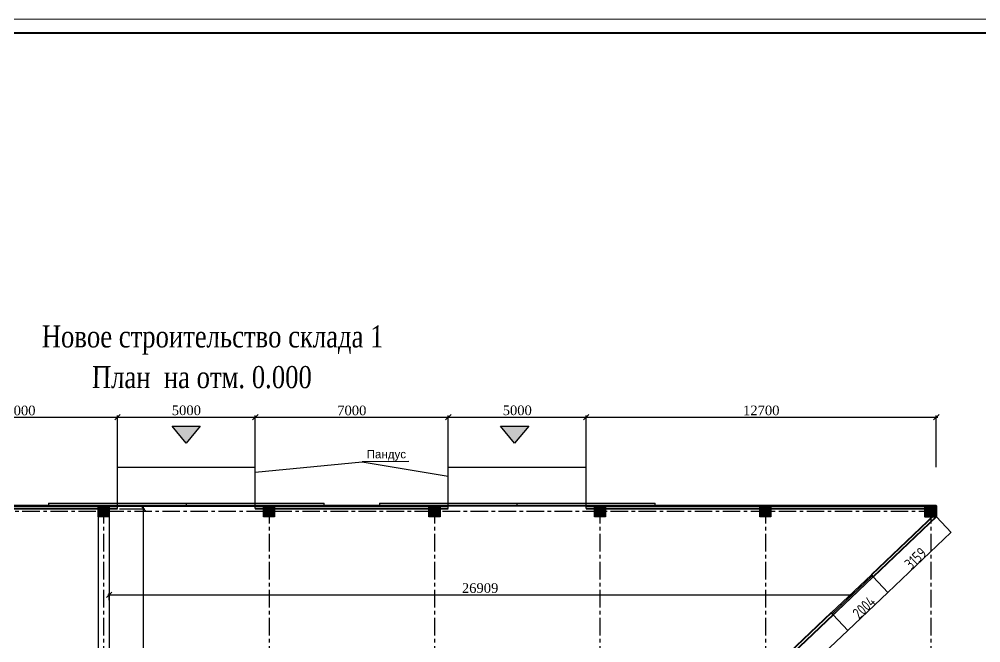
# Model space of a CAD drawing. Header units: millimetres. Extents: x 72928 to 1386960, y 320086 to 445536.
# Drawn here: x 889571 to 924442, y 404527 to 427137 of the extents above; entities that cross this region are included whole.
import ezdxf

# ---------------------------------------------------------------- set-up
doc = ezdxf.new("R2010")
doc.units = ezdxf.units.MM
doc.linetypes.add('CENTER', pattern=[50.8, 31.75, -6.35, 6.35, -6.35])
doc.layers.get('Defpoints').update_dxf_attribs({"color": 140})
doc.styles.add('Arch-Dim', font='romans.shx', dxfattribs={"width": 0.75})
doc.styles.add('Fayz', font='times.ttf', dxfattribs={"width": 0.8, "oblique": 1})
doc.styles.add('ira', font='arial.ttf', dxfattribs={"height": 3})
doc.styles.add('J~stule', font='dutch.ttf')
doc.dimstyles.new('Annotative-UK', dxfattribs={"dimscale": 0, "dimtxt": 2.5, "dimasz": 1.5, "dimexe": 1.5, "dimexo": 1.5, "dimgap": 0.8, "dimtad": 1, "dimdec": 0, "dimdsep": 46, "dimtxsty": 'Arch-Dim', "dimblk": 'ARCHTICK', "dimcen": 2.5, "dimadec": 1, "dimazin": 2, "dimtfac": 1, "dimtdec": 0, "dimtix": 1, "dimtmove": 2, "dimatfit": 3, "dimfxl": 1, "dimtolj": 1, "dimtzin": 0, "dimarcsym": 0})
doc.dimstyles.new('J~style', dxfattribs={"dimscale": 100, "dimtxt": 3.5, "dimasz": 2, "dimexe": 0.55, "dimexo": 0.725, "dimtad": 1, "dimdec": 0, "dimdsep": 46, "dimtxsty": 'J~stule', "dimblk": 'OBLIQUE', "dimcen": 2, "dimdle": 0.5, "dimadec": 0, "dimazin": 0, "dimtfac": 1, "dimtdec": 0, "dimtmove": 0, "dimatfit": 3, "dimfxl": 1, "dimarcsym": 0})

# ---------------------------------------------------------------- blocks, each defined once
blk = doc.blocks.new('_Oblique')
at = {"color": 0, "linetype": 'ByBlock', "lineweight": -2}
blk.add_line((-0.5, -0.5), (0.5, 0.5), dxfattribs=at)
blk = doc.blocks.new('*D126')
at = {"color": 0, "lineweight": -2, "transparency": 16777216}
for p, q in [((893204, 409390), (894130, 409390)), ((894075, 387140), (894075, 409440)), ((894028, 387190), (894130, 387190))]:
    blk.add_line(p, q, dxfattribs=at)
at = {"layer": 'Defpoints', "color": 0, "transparency": 16777216}
for p in [(893132, 409390), (894075, 409390), (893956, 387190)]:
    blk.add_point(p, dxfattribs=at)
at = {"color": 0, "lineweight": -2, "transparency": 16777216, "xscale": 200, "yscale": 200, "zscale": 200}
for p, rotation in [((894075, 409390), 90), ((894075, 387190), 270)]:
    blk.add_blockref('_Oblique', p, dxfattribs=dict(at, rotation=rotation))
at = {"color": 0, "transparency": 16777216, "insert": (893834, 398290), "char_height": 350, "attachment_point": 5, "rotation": 90, "style": 'J~stule'}
blk.add_mtext('22200', dxfattribs=at)
blk = doc.blocks.new('*D127')
at = {"color": 0, "lineweight": -2, "transparency": 16777216}
for p, q in [((892780, 406268), (919789, 406268)), ((892830, 406077), (892830, 406323)), ((919739, 406241), (919739, 406213))]:
    blk.add_line(p, q, dxfattribs=at)
at = {"layer": 'Defpoints', "color": 0, "transparency": 16777216}
for p in [(919739, 406313), (919739, 406268), (892830, 406004)]:
    blk.add_point(p, dxfattribs=at)
at = {"color": 0, "lineweight": -2, "transparency": 16777216, "xscale": 200, "yscale": 200, "zscale": 200, "rotation": 180}
blk.add_blockref('_Oblique', (892830, 406268), dxfattribs=at)
at = {"color": 0, "lineweight": -2, "transparency": 16777216, "xscale": 200, "yscale": 200, "zscale": 200}
blk.add_blockref('_Oblique', (919739, 406268), dxfattribs=at)
at = {"color": 0, "transparency": 16777216, "insert": (906285, 406509), "char_height": 350, "attachment_point": 5, "style": 'J~stule'}
blk.add_mtext('26909', dxfattribs=at)
blk = doc.blocks.new('*D82')
at = {"color": 0, "lineweight": -2, "transparency": 16777216}
for p, q in [((893082, 412709), (898183, 412709)), ((893132, 410894), (893132, 412764)), ((898133, 410889), (898133, 412764))]:
    blk.add_line(p, q, dxfattribs=at)
at = {"layer": 'Defpoints', "color": 0, "transparency": 16777216}
for p in [(898133, 412709), (893132, 410822), (898133, 410816)]:
    blk.add_point(p, dxfattribs=at)
at = {"color": 0, "lineweight": -2, "transparency": 16777216, "xscale": 200, "yscale": 200, "zscale": 200, "rotation": 180}
blk.add_blockref('_Oblique', (893132, 412709), dxfattribs=at)
at = {"color": 0, "lineweight": -2, "transparency": 16777216, "xscale": 200, "yscale": 200, "zscale": 200}
blk.add_blockref('_Oblique', (898133, 412709), dxfattribs=at)
at = {"color": 0, "transparency": 16777216, "insert": (895632, 412954), "char_height": 350, "attachment_point": 5, "style": 'J~stule'}
blk.add_mtext('5000', dxfattribs=at)
blk = doc.blocks.new('*D83')
at = {"color": 0, "lineweight": -2, "transparency": 16777216}
for p, q in [((898083, 412708), (905182, 412708)), ((898133, 410889), (898133, 412763)), ((905132, 410894), (905132, 412763))]:
    blk.add_line(p, q, dxfattribs=at)
at = {"layer": 'Defpoints', "color": 0, "transparency": 16777216}
for p in [(905132, 412708), (898133, 410816), (905132, 410822)]:
    blk.add_point(p, dxfattribs=at)
at = {"color": 0, "lineweight": -2, "transparency": 16777216, "xscale": 200, "yscale": 200, "zscale": 200, "rotation": 180}
blk.add_blockref('_Oblique', (898133, 412708), dxfattribs=at)
at = {"color": 0, "lineweight": -2, "transparency": 16777216, "xscale": 200, "yscale": 200, "zscale": 200}
blk.add_blockref('_Oblique', (905132, 412708), dxfattribs=at)
at = {"color": 0, "transparency": 16777216, "insert": (901632, 412949), "char_height": 350, "attachment_point": 5, "style": 'J~stule'}
blk.add_mtext('7000', dxfattribs=at)
blk = doc.blocks.new('*D84')
at = {"color": 0, "lineweight": -2, "transparency": 16777216}
for p, q in [((905082, 412709), (910183, 412709)), ((905132, 410894), (905132, 412764)), ((910133, 410894), (910133, 412764))]:
    blk.add_line(p, q, dxfattribs=at)
at = {"layer": 'Defpoints', "color": 0, "transparency": 16777216}
for p in [(910133, 412709), (905132, 410822), (910133, 410821)]:
    blk.add_point(p, dxfattribs=at)
at = {"color": 0, "lineweight": -2, "transparency": 16777216, "xscale": 200, "yscale": 200, "zscale": 200, "rotation": 180}
blk.add_blockref('_Oblique', (905132, 412709), dxfattribs=at)
at = {"color": 0, "lineweight": -2, "transparency": 16777216, "xscale": 200, "yscale": 200, "zscale": 200}
blk.add_blockref('_Oblique', (910133, 412709), dxfattribs=at)
at = {"color": 0, "transparency": 16777216, "insert": (907632, 412954), "char_height": 350, "attachment_point": 5, "style": 'J~stule'}
blk.add_mtext('5000', dxfattribs=at)
blk = doc.blocks.new('*D111')
at = {"color": 0, "lineweight": -2, "transparency": 16777216}
for p, q in [((910083, 412708), (922880, 412708)), ((910133, 410894), (910133, 412763)), ((922830, 410894), (922830, 412763))]:
    blk.add_line(p, q, dxfattribs=at)
at = {"layer": 'Defpoints', "color": 0, "transparency": 16777216}
for p in [(922830, 412708), (910133, 410821), (922830, 410822)]:
    blk.add_point(p, dxfattribs=at)
at = {"color": 0, "lineweight": -2, "transparency": 16777216, "xscale": 200, "yscale": 200, "zscale": 200, "rotation": 180}
blk.add_blockref('_Oblique', (910133, 412708), dxfattribs=at)
at = {"color": 0, "lineweight": -2, "transparency": 16777216, "xscale": 200, "yscale": 200, "zscale": 200}
blk.add_blockref('_Oblique', (922830, 412708), dxfattribs=at)
at = {"color": 0, "transparency": 16777216, "insert": (916481, 412950), "char_height": 350, "attachment_point": 5, "style": 'J~stule'}
blk.add_mtext('12700', dxfattribs=at)
blk = doc.blocks.new('*D112')
at = {"color": 0, "lineweight": -2, "transparency": 16777216}
for p, q in [((886083, 412707), (893182, 412707)), ((886133, 410894), (886133, 412762)), ((893132, 410894), (893132, 412762))]:
    blk.add_line(p, q, dxfattribs=at)
at = {"layer": 'Defpoints', "color": 0, "transparency": 16777216}
for p in [(893132, 412707), (886133, 410822), (893132, 410822)]:
    blk.add_point(p, dxfattribs=at)
at = {"color": 0, "lineweight": -2, "transparency": 16777216, "xscale": 200, "yscale": 200, "zscale": 200, "rotation": 180}
blk.add_blockref('_Oblique', (886133, 412707), dxfattribs=at)
at = {"color": 0, "lineweight": -2, "transparency": 16777216, "xscale": 200, "yscale": 200, "zscale": 200}
blk.add_blockref('_Oblique', (893132, 412707), dxfattribs=at)
at = {"color": 0, "transparency": 16777216, "insert": (889632, 412948), "char_height": 350, "attachment_point": 5, "style": 'J~stule'}
blk.add_mtext('7000', dxfattribs=at)
blk = doc.blocks.new('_ArchTick')
at = {"color": 0, "linetype": 'ByBlock', "const_width": 0.15}
blk.add_lwpolyline([(-0.5, -0.5), (0.5, 0.5)], dxfattribs=at)
blk = doc.blocks.new('*D108')
at = {"color": 0, "lineweight": -2, "transparency": 16777216}
for p, q in [((919087, 405535), (919619, 404975)), ((915501, 401068), (919618, 404976)), ((914970, 401628), (915502, 401067))]:
    blk.add_line(p, q, dxfattribs=at)
at = {"layer": 'Defpoints', "color": 0, "transparency": 16777216}
for p in [(919086, 405536), (919618, 404976), (914969, 401629)]:
    blk.add_point(p, dxfattribs=at)
at = {"color": 0, "lineweight": -2, "transparency": 16777216, "xscale": 1.5, "yscale": 1.5, "zscale": 1.5}
for p, rotation in [((919618, 404976), 43.5063542146918), ((915501, 401068), 223.5063542146918)]:
    blk.add_blockref('_ArchTick', p, dxfattribs=dict(at, rotation=rotation))
at = {"color": 0, "transparency": 16777216, "insert": (917421, 403168), "char_height": 400, "attachment_point": 5, "rotation": 43.5064, "style": 'Arch-Dim'}
blk.add_mtext('\\A1;5676', dxfattribs=at)
blk = doc.blocks.new('*D109')
at = {"color": 0, "lineweight": -2, "transparency": 16777216}
for p, q in [((920540, 406915), (921072, 406354)), ((919618, 404976), (921071, 406355)), ((919087, 405535), (919619, 404975))]:
    blk.add_line(p, q, dxfattribs=at)
at = {"layer": 'Defpoints', "color": 0, "transparency": 16777216}
for p in [(920539, 406916), (921071, 406355), (919086, 405536)]:
    blk.add_point(p, dxfattribs=at)
at = {"color": 0, "lineweight": -2, "transparency": 16777216, "xscale": 1.5, "yscale": 1.5, "zscale": 1.5}
for p, rotation in [((921071, 406355), 43.5063542146918), ((919618, 404976), 223.5063542146918)]:
    blk.add_blockref('_ArchTick', p, dxfattribs=dict(at, rotation=rotation))
at = {"color": 0, "transparency": 16777216, "insert": (920206, 405811), "char_height": 400, "attachment_point": 5, "rotation": 43.5064, "style": 'Arch-Dim'}
blk.add_mtext('\\A1;2004', dxfattribs=at)
blk = doc.blocks.new('*D110')
at = {"color": 0, "lineweight": -2, "transparency": 16777216}
for p, q in [((922831, 409089), (923363, 408529)), ((921071, 406355), (923362, 408530)), ((920540, 406915), (921072, 406354))]:
    blk.add_line(p, q, dxfattribs=at)
at = {"layer": 'Defpoints', "color": 0, "transparency": 16777216}
for p in [(922830, 409090), (923362, 408530), (920539, 406916)]:
    blk.add_point(p, dxfattribs=at)
at = {"color": 0, "lineweight": -2, "transparency": 16777216, "xscale": 1.5, "yscale": 1.5, "zscale": 1.5}
for p, rotation in [((923362, 408530), 43.5063542146918), ((921071, 406355), 223.5063542146918)]:
    blk.add_blockref('_ArchTick', p, dxfattribs=dict(at, rotation=rotation))
at = {"color": 0, "transparency": 16777216, "insert": (922078, 407588), "char_height": 400, "attachment_point": 5, "rotation": 43.5064, "style": 'Arch-Dim'}
blk.add_mtext('\\A1;3159', dxfattribs=at)

msp = doc.modelspace()

# ---------------------------------------------------------------- hatches: boundary and pattern name
h = msp.add_hatch(color=1)
h.dxf.hatch_style = 1
h.paths.add_polyline_path([(895118.2, 412384.3), (896138.2, 412384.3), (895628.2, 411764.3)])
h = msp.add_hatch(color=1)
h.dxf.hatch_style = 1
h.paths.add_polyline_path([(907027.2, 412384.3), (908047.2, 412384.3), (907537.2, 411764.3)])
h = msp.add_hatch(color=256)
h.dxf.hatch_style = 1
h.paths.add_polyline_path([(892830.4, 409090.1), (892430.4, 409090.1), (892430.4, 409490.1), (892830.4, 409490.1)])
h = msp.add_hatch(color=256)
h.dxf.hatch_style = 1
h.paths.add_polyline_path([(898830.4, 409090.1), (898430.4, 409090.1), (898430.4, 409490.1), (898830.4, 409490.1)])
h = msp.add_hatch(color=256)
h.dxf.hatch_style = 1
h.paths.add_polyline_path([(904830.3, 409090.1), (904430.3, 409090.1), (904430.3, 409490.1), (904830.3, 409490.1)])
h = msp.add_hatch(color=256)
h.dxf.hatch_style = 1
h.paths.add_polyline_path([(910830.3, 409090.1), (910430.3, 409090.1), (910430.3, 409490.1), (910830.3, 409490.1)])
h = msp.add_hatch(color=256)
h.dxf.hatch_style = 1
h.paths.add_polyline_path([(916830, 409090.1), (916430, 409090.1), (916430, 409490.1), (916830, 409490.1)])
at = {"lineweight": 40}
h = msp.add_hatch(color=256, dxfattribs=at)
h.dxf.hatch_style = 1
h.paths.add_polyline_path([(922830, 409090.1), (922430, 409090.1), (922430, 409490.1), (922830, 409490.1)])

# ---------------------------------------------------------------- linework, layer by layer
for p, q in [((893131.9, 409492), (893131.9, 410892)), ((893131.9, 410891.3), (898132.9, 410891.3)), ((898132.9, 410711.3), (902009.8, 411083.7)), ((898132.9, 409491.6), (898132.9, 410891.6)), ((903700.8, 411098.7), (902009.8, 411083.7)), ((902009.8, 411083.7), (905131.8, 410571.3)), ((905131.8, 409490.1), (905131.8, 410890.1)), ((905131.8, 410889.4), (910132.7, 410889.4)), ((910132.7, 409489.7), (910132.7, 410889.7)), ((890631.9, 409584.5), (900632.8, 409585.8)), ((890631.9, 409584.5), (890631.9, 409484.8)), ((893131.9, 409484.8), (898132.8, 409484.8)), ((900632.8, 409484.8), (900632.8, 409585.8)), ((902631.8, 409589.8), (912632.6, 409591.1)), ((902631.8, 409589.8), (902631.8, 409490.1)), ((905131.8, 409490.1), (910132.6, 409490.1)), ((912632.6, 409490.1), (912632.6, 409591.1)), ((892430.4, 409090.1), (892430.4, 387490.1)), ((892830.4, 409090.1), (892830.4, 387490.1)), ((908222.8, 395226), (922830, 409090.1)), ((919021.3, 405613.1), (920474.7, 406992.5)), ((919053.5, 405574.7), (920506.9, 406954.1)), ((919085.7, 405536.3), (920539.1, 406915.7))]:
    msp.add_line(p, q)
for p, q in [((922830, 409490.1), (874430.8, 409490.1)), ((922830, 409090.1), (922830, 409490.1)), ((922831, 409089), (922831, 409490.1)), ((922761.1, 409162.6), (920474.7, 406992.5)), ((922830, 409090.1), (920539.1, 406915.7)), ((920474.7, 406992.5), (920539.1, 406915.7)), ((919021.3, 405613.1), (914904.5, 401705.7)), ((919021.3, 405613.1), (919085.7, 405536.3)), ((919085.7, 405536.3), (914968.9, 401628.9))]:
    msp.add_line(p, q, dxfattribs=at)
at = {"color": 1, "linetype": 'CENTER', "ltscale": 20}
for p, q in [((892630.4, 409490.1), (892630.4, 383385.7)), ((898630.4, 409490.1), (898630.4, 383385.7)), ((904630.3, 409490.1), (904630.3, 383385.7)), ((910630.3, 409490.1), (910630.3, 383385.7)), ((916630, 409490.1), (916630, 383385.7)), ((922630, 409490.1), (922630, 383385.7)), ((922830, 409290.1), (869839.7, 409290.1))]:
    msp.add_line(p, q, dxfattribs=at)
at = {"lineweight": 30}
for p, q in [((893131.9, 409390.1), (893131.9, 409585.1)), ((893131.9, 409585.1), (893431.9, 409584.9)), ((893131.9, 409484.8), (893431.9, 409484.8)), ((895332.4, 409585.1), (895932.4, 409585.2)), ((895332.4, 409484.8), (895932.4, 409484.8)), ((895632.4, 409484.8), (895632.4, 409585.1)), ((897832.8, 409585.1), (898132.8, 409585.1)), ((897832.8, 409484.8), (898132.8, 409484.8)), ((898132.8, 409390.1), (898132.8, 409585.1)), ((905131.8, 409390.1), (905131.7, 409590.4)), ((905131.7, 409590.4), (905431.7, 409590.2)), ((905131.8, 409490.1), (905431.8, 409490.1)), ((907332.2, 409590.4), (907932.2, 409590.5)), ((907332.2, 409490.1), (907932.2, 409490.1)), ((907632.2, 409490.1), (907632.2, 409590.5)), ((909832.6, 409590.4), (910132.6, 409590.5)), ((909832.6, 409490.1), (910132.6, 409490.1)), ((910132.6, 409390.1), (910132.6, 409590.5))]:
    msp.add_line(p, q, dxfattribs=at)
at = {"lineweight": 20}
msp.add_lwpolyline([(849757.2, 367737.1), (953857.2, 367737.1), (953857.2, 427137.1), (849757.2, 427137.1)], close=True, dxfattribs=at)
at = {"lineweight": 40}
for points in [[(851757.2, 368237.1), (953357.2, 368237.1), (953357.2, 426637.1), (851757.2, 426637.1)], [(922830, 409090.1), (922430, 409090.1), (922430, 409490.1), (922830, 409490.1)]]:
    msp.add_lwpolyline(points, close=True, dxfattribs=at)
for points in [[(895118.2, 412384.3), (896138.2, 412384.3), (895628.2, 411764.3), (895628.2, 411764.3)], [(907027.2, 412384.3), (908047.2, 412384.3), (907537.2, 411764.3), (907537.2, 411764.3)], [(892830.4, 409090.1), (892430.4, 409090.1), (892430.4, 409490.1), (892830.4, 409490.1)], [(898830.4, 409090.1), (898430.4, 409090.1), (898430.4, 409490.1), (898830.4, 409490.1)], [(904830.3, 409090.1), (904430.3, 409090.1), (904430.3, 409490.1), (904830.3, 409490.1)], [(910830.3, 409090.1), (910430.3, 409090.1), (910430.3, 409490.1), (910830.3, 409490.1)], [(916830, 409090.1), (916430, 409090.1), (916430, 409490.1), (916830, 409490.1)]]:
    msp.add_lwpolyline(points, close=True)
for points in [[(886132.8, 409390.1), (893131.9, 409390.1)], [(886134.1, 409490.5), (893131.8, 409490.1)], [(898132.7, 409490.1), (905131.8, 409490.1)], [(898132.8, 409390.1), (905131.8, 409390.1)], [(910132.6, 409490.1), (922830, 409490.1)], [(910132.6, 409390.1), (922430, 409390.1)]]:
    msp.add_lwpolyline(points, dxfattribs=at)

# ---------------------------------------------------------------- texts
at = {"lineweight": 20, "style": 'ira'}
msp.add_text('Пандус', height=300, dxfattribs=at).set_placement((902170.8, 411216.7))
at = {"lineweight": 20, "insert": (890383.1, 414975.3), "char_height": 800, "width": 13034.053, "attachment_point": 7, "style": 'Fayz'}
msp.add_mtext('Новое строительство склада 1', dxfattribs=at)
at = {"lineweight": 20, "insert": (892200.8, 413742.6), "char_height": 800, "attachment_point": 7, "style": 'Fayz'}
msp.add_mtext('План  на отм. 0.000', dxfattribs=at)

# ---------------------------------------------------------------- dimensions: what is measured, and where the dimension line sits
for base, p1, p2, text, picture, middle in [((893131.8, 412707.5), (886132.9, 410821.7), (893131.8, 410821.7), '7000', '*D112', (889632.3, 412948.5)), ((905131.8, 412708.2), (898132.9, 410816.4), (905131.8, 410821.8), '7000', '*D83', (901632.3, 412949.2)), ((910132.7, 412709), (905131.8, 410821.8), (910132.7, 410821.3), '5000', '*D84', (907632.2, 412953.7)), ((922830, 412708.2), (910132.7, 410821.3), (922830, 410821.7), '12700', '*D111', (916481.4, 412950.4))]:
    dim = msp.add_linear_dim(base=base, p1=p1, p2=p2, text=text, dimstyle='J~style')
    dim.commit()
    dim.dimension.update_dxf_attribs({"geometry": picture, "text_midpoint": middle})
dim = msp.add_linear_dim(base=(898132.9, 412709), p1=(893131.9, 410821.7), p2=(898132.9, 410816.4), text='5000', dimstyle='J~style', override={"dimtmove": 1})
dim.commit()
dim.dimension.update_dxf_attribs({"geometry": '*D82', "text_midpoint": (895632.4, 412953.7)})
dim = msp.add_linear_dim(base=(894075, 409390.1), p1=(893956, 387190.1), p2=(893131.9, 409390.1), angle=90, dimstyle='J~style')
dim.commit()
dim.dimension.update_dxf_attribs({"geometry": '*D126', "text_midpoint": (893834, 398290.1)})
for base, p1, p2, picture, middle in [((923361.9, 408529.7), (920539.1, 406915.7), (922830, 409090.1), '*D110', (922078.3, 407588.1)), ((921071, 406355.3), (919085.7, 405536.3), (920539.1, 406915.7), '*D109', (920206.2, 405811.2)), ((919617.7, 404975.9), (914968.9, 401628.9), (919085.7, 405536.3), '*D108', (917421.1, 403167.7))]:
    dim = msp.add_linear_dim(base=base, p1=p1, p2=p2, angle=223.50635, dimstyle='Annotative-UK', override={"dimtxt": 400, "dimtoh": 1, "dimzin": 3})
    dim.commit()
    dim.dimension.update_dxf_attribs({"geometry": picture, "text_midpoint": middle})
dim = msp.add_linear_dim(base=(919739.2, 406268.5), p1=(892830.4, 406004.3), p2=(919739.2, 406313.3), dimstyle='J~style')
dim.commit()
dim.dimension.update_dxf_attribs({"geometry": '*D127', "text_midpoint": (906284.8, 406509.5)})

doc.saveas('drawing.dxf')
